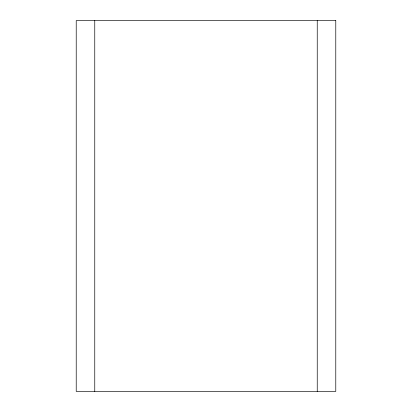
<?xml version="1.0" encoding="UTF-8"?>
<svg xmlns="http://www.w3.org/2000/svg" width="412" height="412" viewBox="0 0 412 412"><rect width="100%" height="100%" fill="white"/><g stroke="black" fill="none" stroke-linecap="round" stroke-linejoin="round"><path stroke-width="0.62" d="M317.24 20.6L317.24 391.4M94.76 20.6L94.76 391.4M335.78 20.6L76.22 20.6L76.22 391.4L335.78 391.4L335.78 20.6"/></g></svg>
